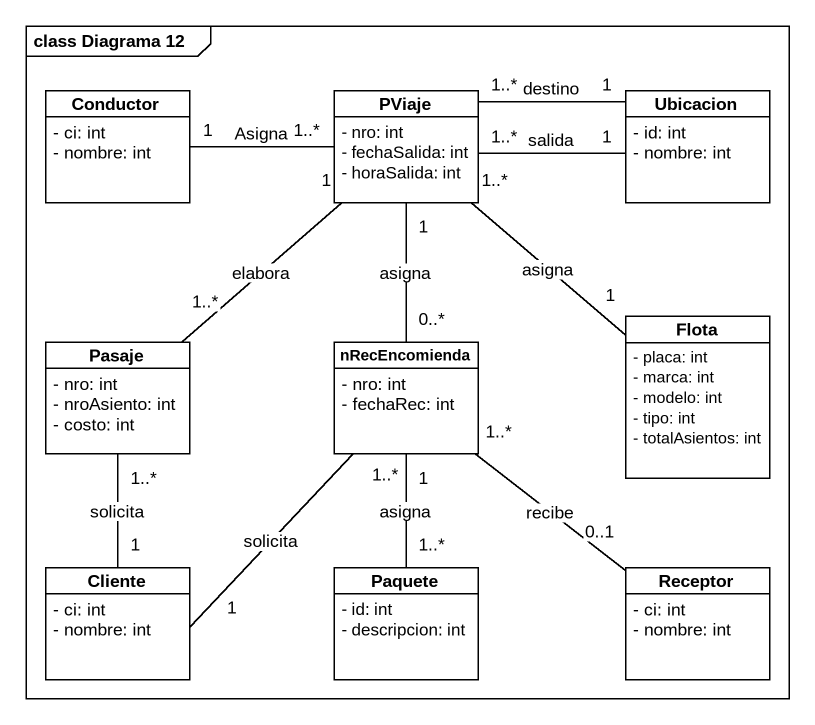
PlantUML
@startuml
mainframe class Diagrama 12
hide circle
hide empty members
skinparam classAttributeIconSize 0
class Conductor {
  - ci: int
  - nombre: int
}
class PViaje {
  - nro: int
  - fechaSalida: int
  - horaSalida: int
}
class Ubicacion {
  - id: int
  - nombre: int
}
class Pasaje {
  - nro: int
  - nroAsiento: int
  - costo: int
}
class nRecEncomienda {
  - nro: int
  - fechaRec: int
}
class Flota {
  - placa: int
  - marca: int
  - modelo: int
  - tipo: int
  - totalAsientos: int
}
class Cliente {
  - ci: int
  - nombre: int
}
class Paquete {
  - id: int
  - descripcion: int
}
class Receptor {
  - ci: int
  - nombre: int
}
Conductor "1" -right- "1..*" PViaje : Asigna
PViaje "1..*" -right- "1" Ubicacion : salida
PViaje "1..*" -right- "1" Ubicacion : destino
PViaje "1..*" -- "1" Flota : asigna
Pasaje "1..*" -up- "1" PViaje : elabora
nRecEncomienda "0..*" -up- "1" PViaje : asigna
Cliente "1" -up- "1..*" Pasaje : solicita
Cliente "1" -up- "1..*" nRecEncomienda : solicita
Paquete "1..*" -up- "1" nRecEncomienda : asigna
Receptor "0..1" -up- "1..*" nRecEncomienda : recibe
@enduml
